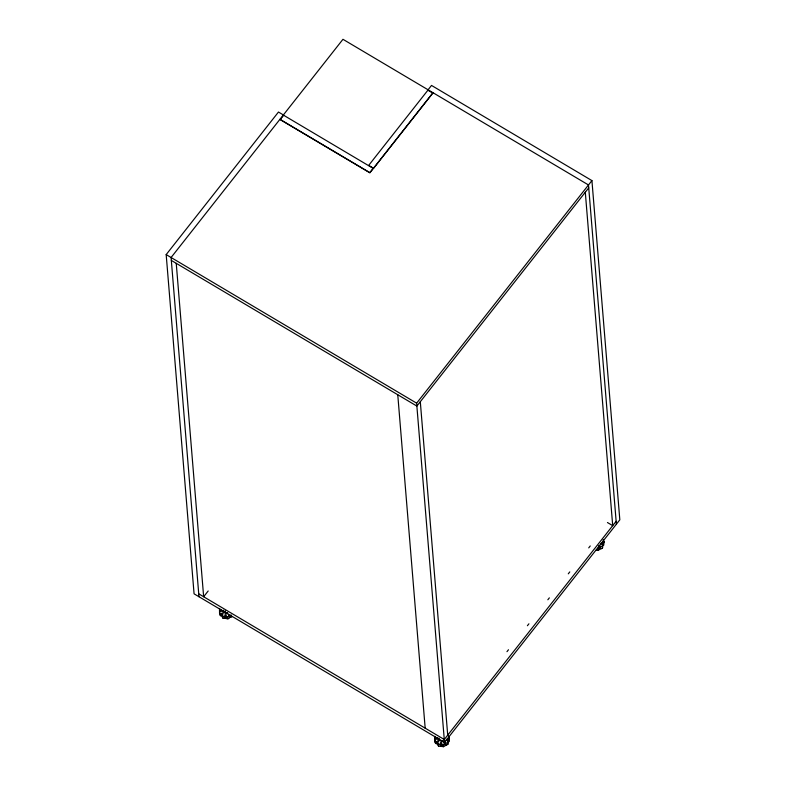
<?xml version="1.0" encoding="UTF-8"?>
<svg xmlns="http://www.w3.org/2000/svg" width="786" height="786" viewBox="0 0 786 786"><rect width="100%" height="100%" fill="white"/><g stroke="black" fill="none" stroke-linecap="round" stroke-linejoin="round"><path stroke-width="1.18" d="M221.583 615.074L223.263 613.807L222.359 612.884L220.679 614.151L222.949 618.179L224.825 618.425L225.199 616.519M437.104 742.937L438.785 741.66L437.89 740.746L436.201 742.013L438.48 746.032L440.347 746.287L440.573 742.524L441.811 742.691L441.585 746.454L443.451 746.7L445.092 745.835L443.844 742.338L444.925 741.768L446.183 745.266L447.824 744.401L448.315 740.972L446.252 740.353L446.674 739.312L448.747 739.931L448.894 741.788L449.376 738.201L448.305 735.784M440.347 746.287L440.73 744.381M441.585 746.454L441.968 744.548L440.199 744.43M447.824 744.401L447.656 742.387L449.376 738.201M599.757 547.233L600.868 548.874L602.508 548.009L602.341 546.005L604.061 541.809L603.196 539.756M602.508 548.009L603 544.58L600.926 543.971L601.359 542.93L603.422 543.539L603.579 545.396L604.061 541.809M222.664 611.135L223.637 612.382L227.046 612.736M437.517 737.514C437.881 740.186 440.278 740.805 442.685 740.854M428.075 89.801L431.514 85.428L591.927 180.603L619.82 519.831L444.512 742.406L194.073 593.823L166.18 254.595L278.47 112.034L283.373 114.943M432.988 92.709L369.97 172.724L279.944 119.305M208.182 590.984L203.653 596.751L176.241 263.33M444.512 742.406L416.629 403.169L591.927 180.603M588.734 187.874L416.865 406.077L171.328 260.412M506.97 651.673L508.483 649.757M527.406 625.725L528.919 623.799M547.842 599.777L549.355 597.851M568.278 573.829L569.791 571.903M588.724 547.881L590.237 545.956M616.145 521.285L444.277 739.498L198.74 593.833M219.697 610.437L219.53 608.433L219.54 612.844L222.792 616.165L227.763 616.833L231.261 614.986M224.825 618.425L225.051 614.672L226.289 614.829L226.063 618.592L227.93 618.837L229.571 617.973L229.414 616.126L230.504 615.546L230.662 617.403L232.302 616.538M602.341 546.005L597.969 548.304L598.136 550.308L596.269 550.062M598.136 550.308L599.777 549.453L598.519 545.946L599.61 545.376L600.868 548.874M435.218 739.96L435.051 736.285L435.061 740.707L438.313 744.028L443.284 744.686L447.656 742.387M219.549 611.341L221.74 611.302L221.74 610.201L219.54 610.241L219.697 613.198M435.071 739.204L437.271 739.154L437.271 738.054L435.071 738.103L435.228 742.721L436.358 743.87L436.201 742.013M166.18 254.595L416.629 403.169M607.45 522.533L612.707 525.647L585.295 192.236M445.082 743.615L446.183 745.266M229.551 615.762L230.662 617.403M228.313 614.475L229.414 616.126M616.381 524.193L588.498 184.965L342.961 39.3L171.093 257.503L198.976 596.741M603.422 540.424L603.569 542.281M448.737 736.806L448.894 738.663M420.304 401.715L447.715 735.136M443.284 744.686L443.451 746.7M438.991 738.074L439.168 740.235M438.313 744.028L438.48 746.032M435.061 740.707L435.228 742.721M397.765 394.749L425.177 728.17M227.763 616.833L227.93 618.837M225.14 610.742L225.327 612.992M223.46 610.211L223.637 612.382M222.792 616.165L222.949 618.179M220.679 614.151L220.827 616.008L219.697 614.858L219.54 612.844M443.324 740.825A3.144 2.751 -4.7 0 1 439.59 740.166M227.793 612.962A3.144 2.751 -4.7 0 1 223.371 611.036M283.667 115.267L280.229 119.629L369.715 172.724L373.144 168.351L283.667 115.267M427.898 90.203L368.703 165.365L373.615 168.273L432.811 93.112L427.898 90.203"/></g></svg>
